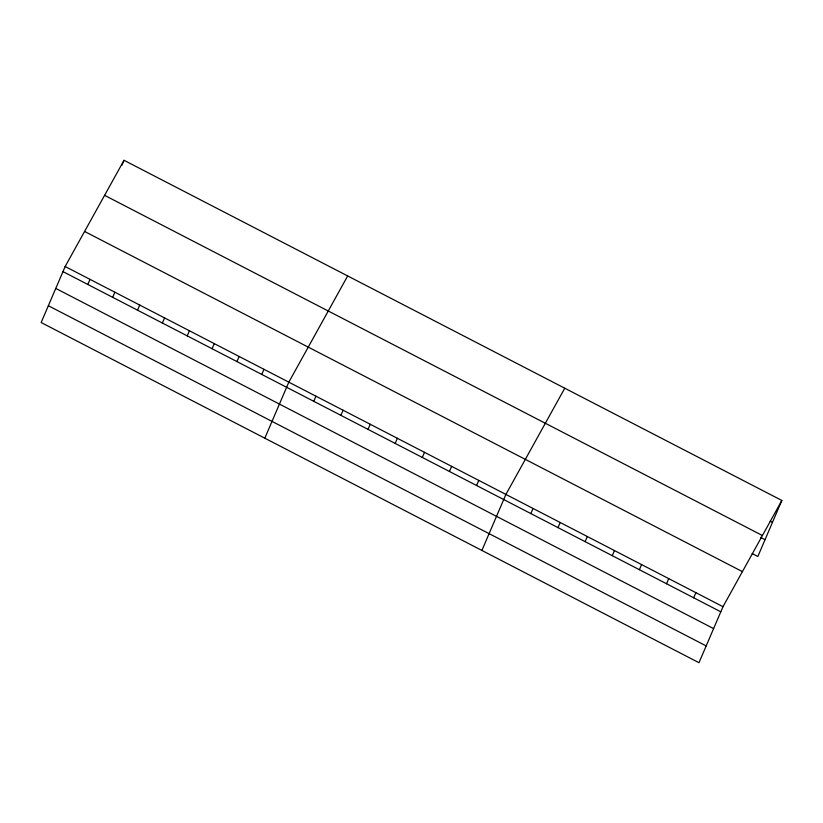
<?xml version="1.0" encoding="UTF-8"?>
<svg xmlns="http://www.w3.org/2000/svg" width="823" height="823" viewBox="0 0 823 823"><rect width="100%" height="100%" fill="white"/><g stroke="black" fill="none" stroke-linecap="round" stroke-linejoin="round"><path stroke-width="1.23" d="M65.161 266.508L41.15 322.534L698.984 662.71L722.995 606.685L781.85 500.466L124.016 160.29L65.161 266.508L722.995 606.685M121.825 165.402L124.016 160.29M87.824 284.48L90.016 279.357M112.669 297.329L114.86 292.206M137.523 310.178L139.715 305.066M162.378 323.028L164.569 317.915M187.222 335.877L189.413 330.764M212.077 348.736L214.268 343.613M236.931 361.585L239.123 356.462M261.776 374.434L263.977 369.321M264.811 438.196L288.822 382.17L347.676 275.952M313.769 401.315L315.96 396.202M340.897 415.348L343.098 410.235M368.035 429.38L370.227 424.267M395.174 443.412L397.365 438.299M422.312 457.444L424.503 452.331M449.44 471.476L451.642 466.363M476.579 485.519L478.77 480.395M481.897 550.453L505.908 494.428L564.763 388.209M530.856 513.583L533.047 508.46M557.984 527.615L560.175 522.492M585.122 541.647L587.313 536.524M612.261 555.679L614.452 550.556M639.389 569.711L641.59 564.588M666.527 583.744L668.718 578.62M693.666 597.776L695.857 592.653M781.85 500.466L757.839 556.492L752.181 553.57M770.194 521.216L772.458 522.389M104.593 195.339L762.427 535.526M760.514 537.357L765.04 539.693M84.584 231.458L742.418 571.635M62.97 271.621L720.804 611.808M55.769 288.42L713.603 628.607M48.351 305.734L706.185 645.911"/></g></svg>
